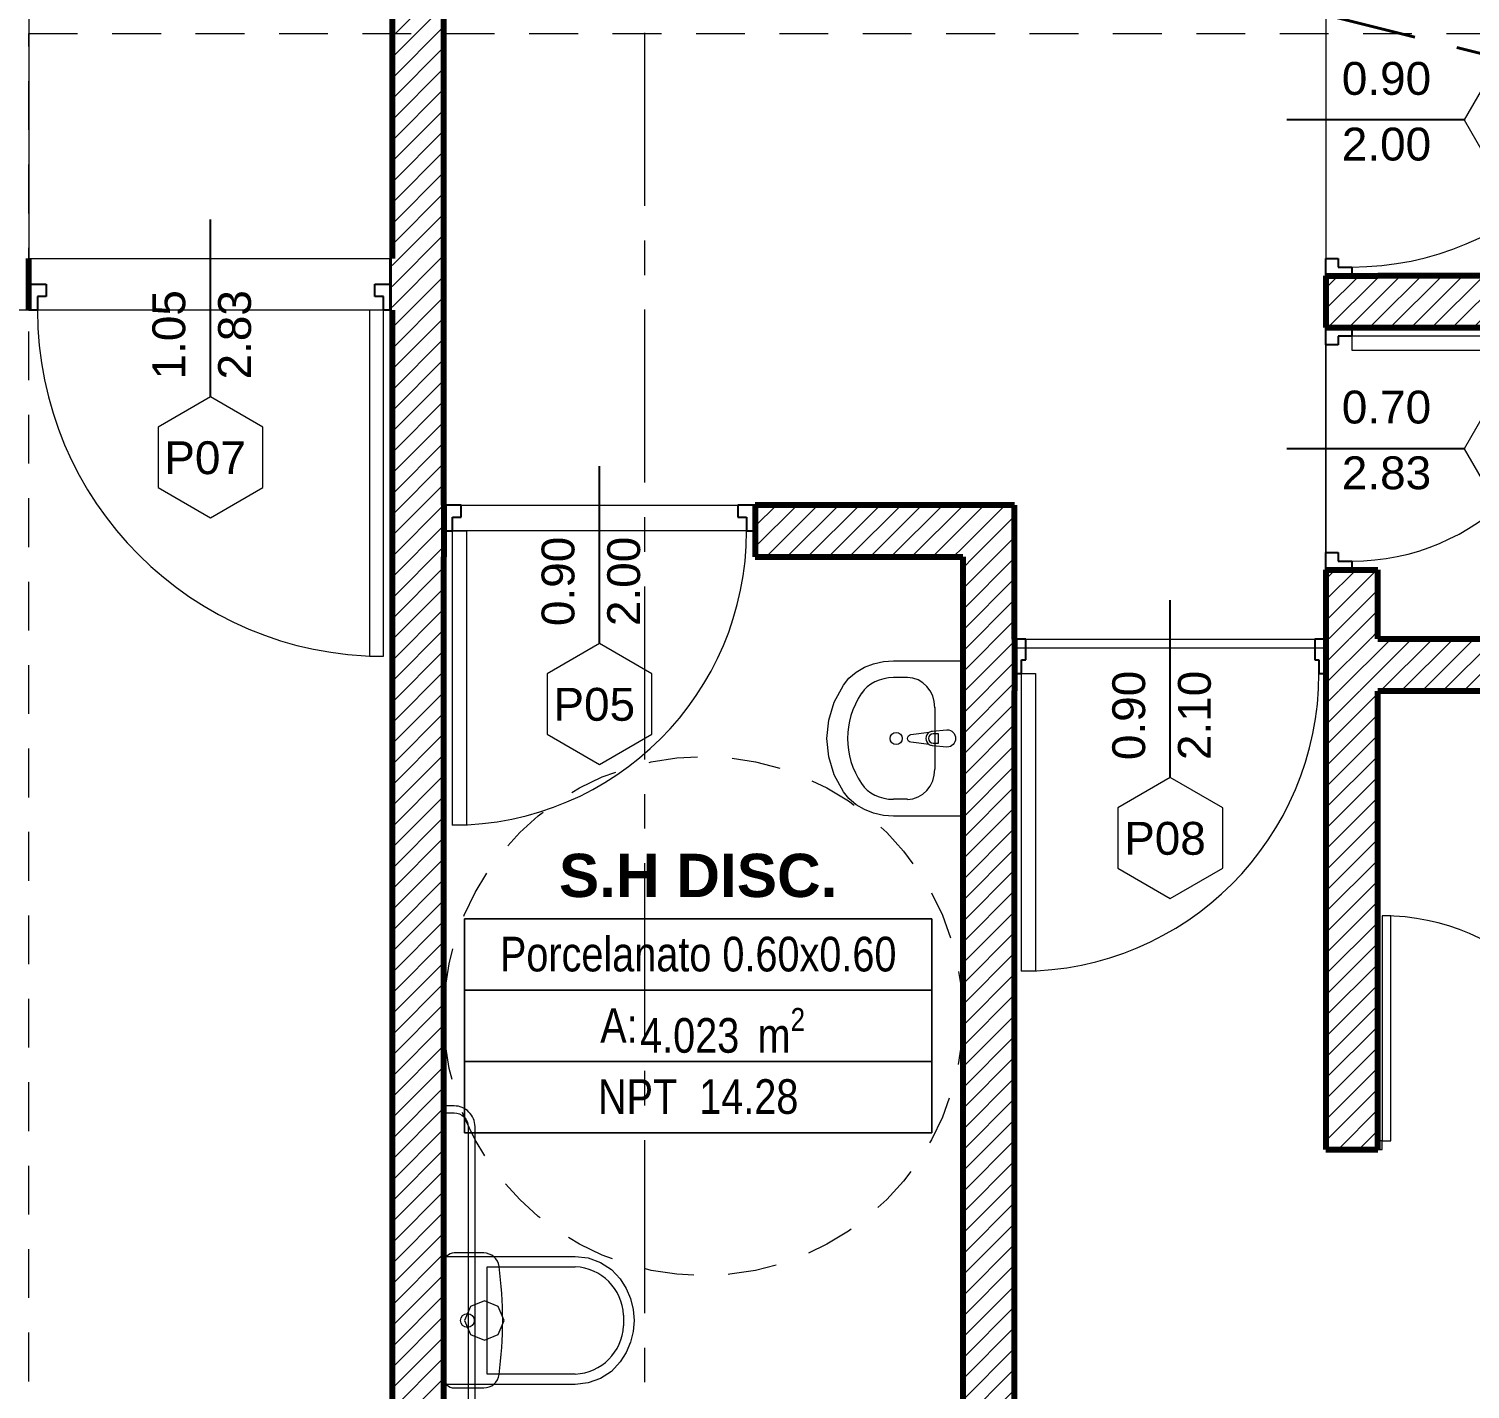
# Model space of a CAD drawing. Header units: inches. Extents: x -38 to 5698, y -33 to 92.
# Drawn here: x 322.07 to 326.237, y 12.982 to 16.913 of the extents above; entities that cross this region are included whole.
import ezdxf

# ---------------------------------------------------------------- set-up
doc = ezdxf.new("R2010")
doc.units = ezdxf.units.IN
doc.header["$MEASUREMENT"] = 0
doc.set_wipeout_variables(frame=1)
for name, pattern in [('A-PB$0$HIDDEN', [0.375, 0.25, -0.125]), ('CONTINUA', [0]), ('Hidden Line', [0.195611, 0.141111, -0.0545]), ('Punto & Raya', [0.65, 0.5, -0.075, 0, -0.075]), ('Wipeout_Contour', [1, 0, -1])]:
    doc.linetypes.add(name, pattern=pattern)
for name, color, linetype in [('02 _ ARQ _ ZON _ Espacio.3D', 7, 'Continuous'), ('08 _ STR _ EXT _ 09 Vigas', 7, 'Continuous'), ('Dibujo 2D - General', 7, 'Continuous'), ('Estructura - 04 MURO', 253, 'Continuous'), ('Interior - Sanitarios', 7, 'Continuous'), ('Marcador - Secciones', 251, 'Continuous')]:
    doc.layers.add(name, color=color, linetype=linetype)
doc.layers.add('distribucion a sub tableros', color=210, linetype='CONTINUA', lineweight=40)
doc.styles.add('Estilo_Generado_4', font='swisse.ttf')
doc.styles.add('Estilo_Generado_8', font='arialbd.ttf')
doc.styles.add('Estilo_Generado_9', font='ARIALN.TTF')
pattern_1 = [(45, (277.50004, 6e-09), (-0.030052038, 0.030052038), [])]

msp = doc.modelspace()

# ---------------------------------------------------------------- linework, layer by layer
at = {"layer": '02 _ ARQ _ ZON _ Espacio.3D', "color": 252, "linetype": 'Continuous', "lineweight": 13}
for p, q in [((324.6803, 14.3408), (323.33, 14.3408)), ((323.33, 14.3408), (323.33, 13.7231)), ((323.33, 14.3408), (324.6803, 14.3408)), ((323.33, 14.1349), (323.33, 14.3408)), ((324.6803, 13.7231), (324.6803, 14.3408)), ((324.6803, 14.3408), (324.6803, 14.1349)), ((324.6803, 14.1349), (323.33, 14.1349)), ((323.33, 14.1349), (324.6803, 14.1349)), ((323.33, 13.929), (323.33, 14.1349)), ((324.6803, 14.1349), (324.6803, 13.929)), ((324.6803, 13.929), (323.33, 13.929)), ((323.33, 13.929), (324.6803, 13.929)), ((323.33, 13.7231), (323.33, 13.929)), ((324.6803, 13.929), (324.6803, 13.7231)), ((323.33, 13.7231), (324.6803, 13.7231)), ((324.6803, 13.7231), (323.33, 13.7231))]:
    msp.add_line(p, q, dxfattribs=at)
at = {"layer": '02 _ ARQ _ ZON _ Espacio.3D', "color": 254, "linetype": 'Continuous', "lineweight": 0, "flags": 128}
msp.add_lwpolyline([(297.57, 17.4), (322.07, 17.4), (322.07, 16.25), (323.27, 16.25), (323.27, 15.5372), (324.92, 15.5372), (324.92, 15.1499), (325.82, 15.1499), (325.8204, 17.1), (325.32, 17.1), (325.32, 19.05), (323.1804, 19.05), (323.1804, 20.35), (324.17, 20.35)], dxfattribs=at)
at = {"layer": '02 _ ARQ _ ZON _ Espacio.3D', "color": 9, "linetype": 'Continuous', "lineweight": 5, "flags": 128}
for points in [[(325.47, 20.1), (325.47, 17.2499), (326.795, 17.2499), (326.795, 17.0999), (325.82, 17.0999), (325.82, 16.1999), (328.82, 16.1999), (328.82, 16.4), (328.57, 16.4), (328.57, 16.9), (328.07, 16.9), (328.07, 17.4), (328.82, 17.4), (328.82, 20.1)], [(325.97, 15.1499), (328.8199, 15.1499), (328.82, 16.0499), (325.82, 16.0499), (325.82, 15.3499), (325.97, 15.3499)], [(324.77, 12.7505), (324.77, 15.3872), (324.17, 15.3872), (324.17, 15.4622), (323.27, 15.4622), (323.27, 12.7505)], [(324.92, 15.1235), (324.92, 11.7), (328.82, 11.7), (328.82, 14.9999), (325.97, 14.9999), (325.97, 13.6749), (325.82, 13.6749), (325.82, 15.1235)]]:
    msp.add_lwpolyline(points, close=True, dxfattribs=at)
at = {"layer": '02 _ ARQ _ ZON _ Espacio.3D', "color": 254, "linetype": 'Continuous', "lineweight": 0, "flags": 128}
msp.add_lwpolyline([(321.57, 16.9), (321.22, 16.9), (321.22, 7.7), (321.57, 7.7), (321.57, 8.1), (322.07, 8.1), (322.07, 7.35), (328.17, 7.35), (328.17, 7.7), (328.57, 7.7), (328.57, 8.1), (328.92, 8.1), (328.92, 11.45), (323.12, 11.45), (323.12, 16.1), (321.57, 16.1)], close=True, dxfattribs=at)
at = {"layer": '08 _ STR _ EXT _ 09 Vigas', "color": 251, "linetype": 'Hidden Line', "lineweight": 13}
msp.add_line((322.07, 7.7), (322.07, 16.9), dxfattribs=at)
at = {"layer": 'Estructura - 04 MURO', "color": 152, "linetype": 'Continuous', "lineweight": 25}
for p, q in [((326.22, 16.6499), (325.7075, 16.6499)), ((322.595, 15.85), (322.595, 16.3625)), ((326.22, 15.6999), (325.7075, 15.6999)), ((323.72, 15.1372), (323.72, 15.6497)), ((325.37, 14.7499), (325.37, 15.2624))]:
    msp.add_line(p, q, dxfattribs=at)
at = {"layer": 'Estructura - 04 MURO', "color": 7, "linetype": 'Continuous', "lineweight": 80}
for p, q in [((322.07, 16.175), (322.07, 16.25)), ((322.07, 16.175), (322.07, 16.25)), ((323.12, 16.175), (323.12, 16.25)), ((323.12, 16.175), (323.12, 16.25)), ((322.07, 16.1), (322.07, 16.175)), ((322.07, 16.1), (322.07, 16.175)), ((322.07, 16.1), (322.07, 16.175)), ((323.12, 16.1), (323.12, 16.175)), ((323.12, 16.1), (323.12, 16.175)), ((323.12, 16.1), (323.12, 16.175))]:
    msp.add_line(p, q, dxfattribs=at)
at = {"layer": 'Estructura - 04 MURO', "color": 165, "linetype": 'Continuous', "lineweight": 25}
for p, q in [((325.82, 16.2499), (325.855, 16.2499)), ((325.855, 16.2499), (325.855, 16.2249)), ((325.855, 16.2249), (325.895, 16.2249)), ((322.07, 16.1), (322.07, 16.175)), ((322.07, 16.175), (322.12, 16.175)), ((322.12, 16.175), (322.12, 16.14)), ((323.07, 16.14), (323.07, 16.175)), ((323.07, 16.175), (323.12, 16.175)), ((323.12, 16.175), (323.12, 16.1)), ((322.12, 16.14), (322.095, 16.14)), ((322.095, 16.14), (322.095, 16.1)), ((323.095, 16.14), (323.07, 16.14)), ((323.095, 16.1), (323.095, 16.14)), ((322.095, 16.1), (322.07, 16.1)), ((323.12, 16.1), (323.095, 16.1)), ((325.895, 16.0249), (325.855, 16.0249)), ((325.855, 16.0249), (325.855, 15.9999)), ((325.855, 15.9999), (325.82, 15.9999)), ((323.295, 15.4622), (323.295, 15.5022)), ((323.295, 15.5022), (323.32, 15.5022)), ((323.32, 15.5022), (323.32, 15.5372)), ((324.12, 15.5372), (324.12, 15.5022)), ((324.12, 15.5022), (324.145, 15.5022)), ((324.145, 15.5022), (324.145, 15.4622)), ((325.82, 15.3999), (325.855, 15.3999)), ((325.855, 15.3999), (325.855, 15.3749)), ((325.855, 15.3749), (325.895, 15.3749)), ((324.952, 15.0899), (324.952, 15.1499)), ((325.788, 15.1499), (325.788, 15.0899))]:
    msp.add_line(p, q, dxfattribs=at)
at = {"layer": 'Estructura - 04 MURO', "color": 165, "linetype": 'Continuous', "lineweight": 15}
for p, q in [((323.095, 16.1), (323.055, 16.1)), ((323.055, 16.1), (323.055, 15.1)), ((323.095, 15.1), (323.095, 16.1)), ((326.545, 16.0249), (325.895, 16.0249)), ((325.895, 16.0249), (325.895, 15.9849)), ((325.895, 15.9849), (326.545, 15.9849)), ((323.295, 14.6122), (323.295, 15.4622)), ((323.295, 15.4622), (323.335, 15.4622)), ((323.335, 15.4622), (323.335, 14.6122)), ((323.055, 15.1), (323.095, 15.1)), ((324.98, 15.0499), (324.98, 14.1899)), ((323.335, 14.6122), (323.295, 14.6122))]:
    msp.add_line(p, q, dxfattribs=at)
at = {"layer": 'Estructura - 04 MURO', "color": 251, "linetype": 'Continuous', "lineweight": 13, "flags": 128}
for points in [[(326.57, 16.6499), (326.4825, 16.8015), (326.3075, 16.8015), (326.22, 16.6499), (326.3075, 16.4984), (326.4825, 16.4984)], [(322.595, 15.5), (322.7466, 15.5875), (322.7466, 15.7625), (322.595, 15.85), (322.4435, 15.7625), (322.4435, 15.5875)], [(326.57, 15.6999), (326.4825, 15.8515), (326.3075, 15.8515), (326.22, 15.6999), (326.3075, 15.5484), (326.4825, 15.5484)], [(323.72, 14.7872), (323.8716, 14.8747), (323.8716, 15.0497), (323.72, 15.1372), (323.5685, 15.0497), (323.5685, 14.8747)], [(325.37, 14.3999), (325.5216, 14.4874), (325.5216, 14.6624), (325.37, 14.7499), (325.2185, 14.6624), (325.2185, 14.4874)]]:
    msp.add_lwpolyline(points, close=True, dxfattribs=at)
at = {"layer": 'Estructura - 04 MURO', "color": 7, "linetype": 'Continuous', "lineweight": 15}
for centre, radius, start, end in [((325.895, 17.0749), 0.85, 270, 360), ((323.095, 16.1), 1, 180, 270), ((325.895, 16.0249), 0.65, 270, 360), ((323.295, 15.4622), 0.85, 270, 0)]:
    msp.add_arc(centre, radius, start, end, dxfattribs=at)
at = {"layer": 'Interior - Sanitarios', "color": 205, "linetype": 'Continuous', "lineweight": 13}
for p, q in [((324.6101, 15.0384), (324.5701, 15.0384)), ((324.6895, 14.9515), (324.6895, 14.7734)), ((324.6996, 14.8761), (324.6847, 14.8761)), ((324.6847, 14.8489), (324.6996, 14.8489)), ((324.6996, 14.8489), (324.6996, 14.8761)), ((324.6101, 14.6866), (324.5701, 14.6866)), ((323.275, 13.8005), (323.275, 13.7805)), ((323.3949, 13.1805), (323.3949, 13.3355)), ((323.3949, 13.3355), (323.6499, 13.3355)), ((323.3467, 13.2208), (323.33, 13.1805)), ((323.387, 13.2375), (323.3467, 13.2208)), ((323.4273, 13.2208), (323.387, 13.2375)), ((323.444, 13.1805), (323.4273, 13.2208)), ((323.25, 13.1965), (323.25, 13.1918)), ((323.27, 13.1965), (323.25, 13.1965)), ((323.25, 13.1918), (323.25, 13.1805)), ((323.25, 13.1805), (323.25, 13.1692)), ((323.25, 13.1692), (323.25, 13.1645)), ((323.27, 13.1965), (323.27, 13.1918)), ((323.27, 13.1918), (323.27, 13.1805)), ((323.27, 13.1805), (323.27, 13.1692)), ((323.27, 13.1692), (323.27, 13.1645)), ((323.33, 13.1805), (323.3467, 13.1402)), ((323.3949, 13.0255), (323.3949, 13.1805)), ((323.4273, 13.1402), (323.444, 13.1805)), ((323.7892, 13.1961), (323.7892, 13.1649)), ((323.27, 13.1645), (323.25, 13.1645)), ((323.3467, 13.1402), (323.387, 13.1235)), ((323.387, 13.1235), (323.4273, 13.1402)), ((323.6499, 13.0255), (323.3949, 13.0255))]:
    msp.add_line(p, q, dxfattribs=at)
at = {"layer": 'Interior - Sanitarios', "color": 205, "linetype": 'Continuous', "lineweight": 13, "flags": 128}
for points in [[(324.77, 14.6377), (324.5701, 14.6377), (324.5407, 14.6399), (324.5122, 14.6463), (324.4856, 14.6568), (324.4617, 14.671), (324.4412, 14.6885), (324.4249, 14.7087), (324.3988, 14.7576), (324.3828, 14.8093), (324.3774, 14.8625), (324.3828, 14.9156), (324.3988, 14.9673), (324.4249, 15.0162), (324.4412, 15.0364), (324.4617, 15.0539), (324.4856, 15.0681), (324.5122, 15.0786), (324.5407, 15.0851), (324.5701, 15.0872), (324.77, 15.0872)], [(324.77, 14.899), (324.77, 14.926), (324.79, 14.926), (324.79, 14.899)], [(324.77, 14.799), (324.77, 14.826), (324.79, 14.826), (324.79, 14.799)], [(323.65, 12.9955), (323.27, 12.9955), (323.27, 13.3655), (323.65, 13.3655), (323.6873, 13.3612), (323.7227, 13.3483), (323.7541, 13.3278), (323.78, 13.3005), (323.7971, 13.2733), (323.8097, 13.2437), (323.8174, 13.2125), (323.82, 13.1805), (323.8174, 13.1485), (323.8097, 13.1173), (323.7971, 13.0877), (323.78, 13.0605), (323.7541, 13.0332), (323.7227, 13.0127), (323.6873, 12.9998)]]:
    msp.add_lwpolyline(points, close=True, dxfattribs=at)
for points in [[(324.7245, 14.8375), (324.6825, 14.8415, -0.12102), (324.673, 14.8447), (324.6201, 14.8514, -0.882566), (324.6201, 14.8736), (324.673, 14.8802, -0.12102), (324.6825, 14.8835), (324.7245, 14.8875, -1)], [(323.27, 13.8105), (323.27, 13.7705), (323.275, 13.7705), (323.275, 13.7805), (323.3, 13.7805, -0.414214), (323.34, 13.7405), (323.34, 12.9255, -0.414214), (323.3, 12.8855), (323.275, 12.8855), (323.275, 12.8955), (323.27, 12.8955), (323.27, 12.8555), (323.275, 12.8555), (323.275, 12.8655), (323.3, 12.8655, 0.414214), (323.36, 12.9255), (323.36, 13.7405, 0.414214), (323.3, 13.8005), (323.275, 13.8005), (323.275, 13.8105)], [(323.27, 13.0155, 0.414214), (323.3, 12.9855), (323.3854, 12.9855, 0.375967), (323.4296, 13.0243, 0.066259), (323.4296, 13.3367, 0.375967), (323.3854, 13.3755), (323.3, 13.3755, 0.414214), (323.27, 13.3455)]]:
    msp.add_lwpolyline(points, format="xyb", close=True, dxfattribs=at)
at = {"layer": 'Interior - Sanitarios', "color": 7, "linetype": 'Continuous', "lineweight": 13, "flags": 128}
msp.add_lwpolyline([(326.0075, 13.6999), (326.0075, 14.3499), (325.9825, 14.3499), (325.9825, 13.6999)], close=True, dxfattribs=at)
at = {"layer": 'Interior - Sanitarios', "color": 175, "linetype": 'Continuous', "lineweight": 13, "flags": 128}
msp.add_lwpolyline([(325.9825, 13.6749), (325.9825, 13.6999), (325.97, 13.6999), (325.97, 13.6749)], close=True, dxfattribs=at)
at = {"layer": 'Interior - Sanitarios', "color": 205, "linetype": 'Continuous', "lineweight": 13}
for centre, radius in [((324.5776, 14.8625), 0.0175), ((323.338, 13.1805), 0.02)]:
    msp.add_circle(centre, radius, dxfattribs=at)
for centre, radius, start, end in [((324.6844, 14.8625), 0.0211, 122.771, 237.229), ((324.6847, 14.8625), 0.0136, 90, 270), ((323.6431, 13.1894), 0.1462, 2.6117, 87.34), ((323.6431, 13.1716), 0.1462, 272.66, 357.3883)]:
    msp.add_arc(centre, radius, start, end, dxfattribs=at)
at = {"layer": 'Interior - Sanitarios', "color": 7, "linetype": 'Continuous', "lineweight": 13}
msp.add_arc((325.9825, 13.6999), 0.65, 0, 90, dxfattribs=at)
at = {"layer": 'Interior - Sanitarios', "color": 205, "linetype": 'Continuous', "lineweight": 13}
for centre, major_axis, ratio, start_param, end_param in [((324.5701, 14.9515), (0.1057, 0), 0.821452, 1.570796, 2.644618), ((324.6101, 14.9514), (0, 0.087), 0.9125, 4.712389, 6.283185), ((324.77, 14.8625), (0.3331, 0), 0.821452, 2.644618, 3.638567), ((324.6101, 14.7735), (0, 0.087), 0.9125, 3.141593, 4.712389), ((324.5701, 14.7734), (0.1057, 0), 0.821452, 3.638567, 4.712389)]:
    msp.add_ellipse(centre, major_axis=major_axis, ratio=ratio, start_param=start_param, end_param=end_param, dxfattribs=at)
at = {"layer": 'Marcador - Secciones', "color": 251, "linetype": 'Punto & Raya', "lineweight": 13}
msp.add_line((323.8507, 10.0018), (323.8507, 17.4928), dxfattribs=at)

# ---------------------------------------------------------------- texts
at = {"layer": '02 _ ARQ _ ZON _ Espacio.3D', "color": 252, "lineweight": 25, "attachment_point": 2}
for s, insert, char_height, style in [('\\A1;{\\pqc;\\pt0;\\fArial|b1|i0|c0|p34;S.H DISC.}', (324.0052, 14.5292), 0.125, 'Estilo_Generado_8'), ('\\A1;{\\pqc;\\pt0;\\fArial Narrow|b0|i0|c0|p34;Porcelanato 0.60x0.60}', (324.0052, 14.2893), 0.1, 'Estilo_Generado_9'), ('\\A1;{\\pqc;\\pt0;\\fArial Narrow|b0|i0|c0|p34;A: }', (323.7761, 14.083), 0.1, 'Estilo_Generado_9'), ('\\A1;{\\pqc;\\pt0,0.3;\\fArial Narrow|b0|i0|c0|p34;4.023\\fArial Narrow|b0|i0|c0|p34;\\A1{\\H.66x;\\S^  ;}\\fArial Narrow|b0|i0|c0|p34; m\\fArial Narrow|b0|i0|c0|p34;\\A1{\\H.66x;\\S2^  ;}}', (324.0758, 14.0835), 0.1, 'Estilo_Generado_9'), ('\\A1;{\\pqc;\\pt0;\\fArial Narrow|b0|i0|c0|p34;NPT  14.28}', (324.0052, 13.8776), 0.1, 'Estilo_Generado_9')]:
    msp.add_mtext(s, dxfattribs=dict(at, insert=insert, char_height=char_height, style=style))
at = {"layer": 'Estructura - 04 MURO', "color": 251, "lineweight": 25, "char_height": 0.095, "attachment_point": 7, "style": 'Estilo_Generado_4'}
for s, insert, rotation in [('\\A1;{\\pql;\\pt0;\\fSwis721 Ex BT|b0|i0|c0|p34;0.90\\fSwis721 Ex BT|b0|i0|c0|p34;\\A1{\\H.66x;\\S^  ;}\\fSwis721 Ex BT|b0|i0|c0|p34;\\fSwis721 Ex BT|b0|i0|c0|p34;}', (325.866, 16.6948), 360), ('\\A1;{\\pql;\\pt0;\\fSwis721 Ex BT|b0|i0|c0|p34;2.00\\fSwis721 Ex BT|b0|i0|c0|p34;\\A1{\\H.66x;\\S^  ;}\\fSwis721 Ex BT|b0|i0|c0|p34;\\fSwis721 Ex BT|b0|i0|c0|p34;}', (325.866, 16.505), 360), ('\\A1;{\\pql;\\pt0;\\fSwis721 Ex BT|b0|i0|c0|p34;1.05\\fSwis721 Ex BT|b0|i0|c0|p34;\\A1{\\H.66x;\\S^  ;}\\fSwis721 Ex BT|b0|i0|c0|p34;\\fSwis721 Ex BT|b0|i0|c0|p34;}', (322.55, 15.9), 90), ('\\A1;{\\pql;\\pt0;\\fSwis721 Ex BT|b0|i0|c0|p34;2.83\\fSwis721 Ex BT|b0|i0|c0|p34;\\A1{\\H.66x;\\S^  ;}\\fSwis721 Ex BT|b0|i0|c0|p34;\\fSwis721 Ex BT|b0|i0|c0|p34;}', (322.74, 15.9), 90), ('\\A1;{\\pql;\\pt0;\\fSwis721 Ex BT|b0|i0|c0|p34;0.70\\fSwis721 Ex BT|b0|i0|c0|p34;\\A1{\\H.66x;\\S^  ;}\\fSwis721 Ex BT|b0|i0|c0|p34;\\fSwis721 Ex BT|b0|i0|c0|p34;}', (325.866, 15.745), 360), ('\\A1;{\\pql;\\pt0;\\fSwis721 Ex BT|b0|i0|c0|p34;2.83\\fSwis721 Ex BT|b0|i0|c0|p34;\\A1{\\H.66x;\\S^  ;}\\fSwis721 Ex BT|b0|i0|c0|p34;\\fSwis721 Ex BT|b0|i0|c0|p34;}', (325.866, 15.555), 360), ('\\A1;{\\pql;\\pt0;\\fSwis721 Ex BT|b0|i0|c0|p34;0.90\\fSwis721 Ex BT|b0|i0|c0|p34;\\A1{\\H.66x;\\S^  ;}\\fSwis721 Ex BT|b0|i0|c0|p34;\\fSwis721 Ex BT|b0|i0|c0|p34;}', (323.6751, 15.1872), 90), ('\\A1;{\\pql;\\pt0;\\fSwis721 Ex BT|b0|i0|c0|p34;2.00\\fSwis721 Ex BT|b0|i0|c0|p34;\\A1{\\H.66x;\\S^  ;}\\fSwis721 Ex BT|b0|i0|c0|p34;\\fSwis721 Ex BT|b0|i0|c0|p34;}', (323.865, 15.1872), 90), ('\\A1;{\\pql;\\pt0;\\fSwis721 Ex BT|b0|i0|c0|p34;0.90\\fSwis721 Ex BT|b0|i0|c0|p34;\\A1{\\H.66x;\\S^  ;}\\fSwis721 Ex BT|b0|i0|c0|p34;\\fSwis721 Ex BT|b0|i0|c0|p34;}', (325.3251, 14.7999), 90), ('\\A1;{\\pql;\\pt0;\\fSwis721 Ex BT|b0|i0|c0|p34;2.10\\fSwis721 Ex BT|b0|i0|c0|p34;\\A1{\\H.66x;\\S^  ;}\\fSwis721 Ex BT|b0|i0|c0|p34;\\fSwis721 Ex BT|b0|i0|c0|p34;}', (325.515, 14.7999), 90), ('\\A1;{\\pql;\\pt0;\\fSwis721 Ex BT|b0|i0|c0|p34;P05\\fSwis721 Ex BT|b0|i0|c0|p34;\\fSwis721 Ex BT|b0|i0|c0|p34;\\fSwis721 Ex BT|b0|i0|c0|p34;}', (323.5867, 14.9123), 0)]:
    msp.add_mtext(s, dxfattribs=dict(at, insert=insert, rotation=rotation))
for s, insert in [('\\A1;{\\pql;\\pt0;\\fSwis721 Ex BT|b0|i0|c0|p34;P07\\fSwis721 Ex BT|b0|i0|c0|p34;\\fSwis721 Ex BT|b0|i0|c0|p34;\\fSwis721 Ex BT|b0|i0|c0|p34;}', (322.4617, 15.625)), ('\\A1;{\\pql;\\pt0;\\fSwis721 Ex BT|b0|i0|c0|p34;P08\\fSwis721 Ex BT|b0|i0|c0|p34;\\fSwis721 Ex BT|b0|i0|c0|p34;\\fSwis721 Ex BT|b0|i0|c0|p34;}', (325.2367, 14.525))]:
    msp.add_mtext(s, dxfattribs=dict(at, insert=insert))

# ---------------------------------------------------------------- next in the draw order: wipeouts: each hides what was drawn before it
at = {"color": 254, "linetype": 'Wipeout_Contour', "lineweight": 0, "ltscale": 9831.66722}
msp.add_wipeout([(323.27, 11.7), (323.27, 17.4), (323.12, 17.4), (323.12, 11.7)], dxfattribs=at).dxf.layer = 'Estructura - 04 MURO'
at = {"color": 254, "linetype": 'Wipeout_Contour', "lineweight": 0, "ltscale": 9848.499606}
msp.add_wipeout([(325.97, 16.0499), (328.82, 16.0499), (328.82, 16.1999), (325.97, 16.1999)], dxfattribs=at).dxf.layer = 'Estructura - 04 MURO'
at = {"color": 254, "linetype": 'Wipeout_Contour', "lineweight": 0, "ltscale": 7379.14073}
msp.add_wipeout([(324.77, 15.3872), (324.92, 15.5372), (324.77, 15.5372)], dxfattribs=at).dxf.layer = 'Estructura - 04 MURO'
at = {"color": 254, "linetype": 'Wipeout_Contour', "lineweight": 0, "ltscale": 9842.477516}
msp.add_wipeout([(325.82, 15.1499), (325.97, 15.1499), (325.97, 15.3499), (325.82, 15.3499)], dxfattribs=at).dxf.layer = 'Estructura - 04 MURO'
at = {"color": 254, "linetype": 'Wipeout_Contour', "lineweight": 0, "ltscale": 9842.455917}
msp.add_wipeout([(325.97, 14.9999), (325.82, 14.9999), (325.82, 13.6749), (325.97, 13.6749)], dxfattribs=at).dxf.layer = 'Estructura - 04 MURO'

# ---------------------------------------------------------------- next in the draw order: hatches: boundary and pattern name
at = {"layer": 'Estructura - 04 MURO', "linetype": 'Continuous', "lineweight": 5}
h = msp.add_hatch(dxfattribs=at)
h.set_pattern_fill('LADRILLO_COMÚN_0002', color=252, style=0, pattern_type=2)
h.set_pattern_definition(pattern_1)
h.paths.add_polyline_path([(323.27, 11.7), (323.27, 17.4), (323.12, 17.4), (323.12, 11.7)])
h = msp.add_hatch(dxfattribs=at)
h.set_pattern_fill('LADRILLO_COMÚN_0002', color=252, style=0, pattern_type=2)
h.set_pattern_definition(pattern_1)
h.paths.add_polyline_path([(325.97, 16.0499), (328.82, 16.0499), (328.82, 16.1999), (325.97, 16.1999)])
h = msp.add_hatch(dxfattribs=at)
h.set_pattern_fill('LADRILLO_COMÚN_0002', color=252, style=0, pattern_type=2)
h.set_pattern_definition(pattern_1)
h.paths.add_polyline_path([(323.27, 15.5372), (323.27, 15.3872), (323.27, 15.5372)])
h = msp.add_hatch(dxfattribs=at)
h.set_pattern_fill('LADRILLO_COMÚN_0002', color=252, style=0, pattern_type=2)
h.set_pattern_definition(pattern_1)
h.paths.add_polyline_path([(324.77, 15.3872), (324.92, 15.5372), (324.77, 15.5372)])
h = msp.add_hatch(dxfattribs=at)
h.set_pattern_fill('LADRILLO_COMÚN_0002', color=252, style=0, pattern_type=2)
h.set_pattern_definition(pattern_1)
h.paths.add_polyline_path([(325.82, 15.1499), (325.97, 15.1499), (325.97, 15.3499), (325.82, 15.3499)])
h = msp.add_hatch(dxfattribs=at)
h.set_pattern_fill('LADRILLO_COMÚN_0002', color=252, style=0, pattern_type=2)
h.set_pattern_definition(pattern_1)
h.paths.add_polyline_path([(325.97, 14.9999), (325.82, 14.9999), (325.82, 13.6749), (325.97, 13.6749)])

# ---------------------------------------------------------------- next in the draw order: linework, layer by layer
at = {"layer": '08 _ STR _ EXT _ 09 Vigas', "color": 251, "linetype": 'Hidden Line', "lineweight": 13}
msp.add_line((322.07, 16.9), (328.57, 16.9), dxfattribs=at)
msp.add_line((322.07, 16.9), (328.57, 16.9), dxfattribs=at)
at = {"layer": 'Estructura - 04 MURO', "color": 7, "linetype": 'Continuous', "lineweight": 80}
for p, q in [((323.27, 15.5372), (323.27, 15.4622)), ((323.27, 15.5372), (323.27, 15.4622)), ((323.27, 15.5372), (323.27, 15.4622)), ((323.27, 15.4622), (323.27, 15.3872)), ((323.27, 15.4622), (323.27, 15.3872)), ((325.82, 15.3499), (325.895, 15.3499)), ((325.82, 15.3499), (325.895, 15.3499)), ((325.82, 15.3499), (325.895, 15.3499)), ((325.895, 15.3499), (325.97, 15.3499)), ((325.895, 15.3499), (325.97, 15.3499))]:
    msp.add_line(p, q, dxfattribs=at)
at = {"layer": 'Estructura - 04 MURO', "color": 165, "linetype": 'Continuous', "lineweight": 25}
for p, q in [((323.27, 15.5372), (323.27, 15.4622)), ((323.32, 15.5372), (323.27, 15.5372)), ((323.27, 15.4622), (323.295, 15.4622)), ((325.82, 15.3499), (325.82, 15.3999)), ((325.895, 15.3499), (325.82, 15.3499)), ((325.895, 15.3749), (325.895, 15.3499))]:
    msp.add_line(p, q, dxfattribs=at)
at = {"layer": 'Estructura - 04 MURO', "color": 7, "linetype": 'Continuous', "lineweight": 80, "flags": 128}
for points in [[(323.12, 17.4), (323.12, 16.25)], [(323.27, 15.5372), (323.27, 17.4)], [(328.82, 16.1999), (325.97, 16.1999)], [(323.12, 16.1), (323.12, 11.7)], [(325.97, 16.0499), (328.82, 16.0499)], [(323.27, 12.7505), (323.27, 15.3872)], [(325.82, 15.3499), (325.82, 15.1499)], [(325.97, 15.1499), (325.97, 15.3499)], [(325.82, 14.9999), (325.82, 13.6749)], [(325.97, 13.6749), (325.97, 14.9999)], [(325.82, 13.6749), (325.97, 13.6749)]]:
    msp.add_lwpolyline(points, dxfattribs=at)

# ---------------------------------------------------------------- next in the draw order: wipeouts: each hides what was drawn before it
at = {"color": 254, "linetype": 'Wipeout_Contour', "lineweight": 0, "ltscale": 9842.499827}
msp.add_wipeout([(325.82, 16.1999), (325.82, 16.0499), (325.97, 16.0499), (325.97, 16.1999)], dxfattribs=at).dxf.layer = 'Estructura - 04 MURO'
at = {"color": 254, "linetype": 'Wipeout_Contour', "lineweight": 0, "ltscale": 7378.283518}
msp.add_wipeout([(324.77, 15.3872), (324.92, 15.3872), (324.92, 15.5372)], dxfattribs=at).dxf.layer = 'Estructura - 04 MURO'
at = {"color": 254, "linetype": 'Wipeout_Contour', "lineweight": 0, "ltscale": 9848.172787}
msp.add_wipeout([(325.82, 15.1499), (325.82, 14.9999), (328.8199, 14.9999), (328.8199, 15.1499)], dxfattribs=at).dxf.layer = 'Estructura - 04 MURO'

# ---------------------------------------------------------------- next in the draw order: hatches: boundary and pattern name
at = {"layer": 'Estructura - 04 MURO', "linetype": 'Continuous', "lineweight": 5}
h = msp.add_hatch(dxfattribs=at)
h.set_pattern_fill('LADRILLO_COMÚN_0002', color=252, style=0, pattern_type=2)
h.set_pattern_definition(pattern_1)
h.paths.add_polyline_path([(325.82, 16.1999), (325.82, 16.0499), (325.97, 16.0499), (325.97, 16.1999)])
h = msp.add_hatch(dxfattribs=at)
h.set_pattern_fill('LADRILLO_COMÚN_0002', color=252, style=0, pattern_type=2)
h.set_pattern_definition(pattern_1)
h.paths.add_polyline_path([(324.77, 15.3872), (324.92, 15.3872), (324.92, 15.5372)])
h = msp.add_hatch(dxfattribs=at)
h.set_pattern_fill('LADRILLO_COMÚN_0002', color=252, style=0, pattern_type=2)
h.set_pattern_definition(pattern_1)
h.paths.add_polyline_path([(325.82, 15.1499), (325.82, 14.9999), (328.8199, 14.9999), (328.8199, 15.1499)])

# ---------------------------------------------------------------- next in the draw order: linework, layer by layer
at = {"layer": 'distribucion a sub tableros', "linetype": 'A-PB$0$HIDDEN', "lineweight": 40}
msp.add_line((322.9225, 17.6722), (329.6702, 15.9973), dxfattribs=at)
at = {"layer": 'Estructura - 04 MURO', "color": 165, "linetype": 'Continuous', "lineweight": 25}
for p, q in [((325.82, 16.1999), (325.82, 16.2499)), ((325.895, 16.2249), (325.895, 16.1999)), ((325.895, 16.1999), (325.82, 16.1999)), ((325.82, 16.0499), (325.895, 16.0499)), ((325.82, 15.9999), (325.82, 16.0499)), ((325.895, 16.0499), (325.895, 16.0249)), ((325.82, 15.1499), (325.788, 15.1499)), ((325.82, 15.0499), (325.82, 15.1499)), ((325.788, 15.0899), (325.8, 15.0899)), ((325.8, 15.0899), (325.8, 15.0499)), ((325.8, 15.0499), (325.82, 15.0499))]:
    msp.add_line(p, q, dxfattribs=at)
at = {"layer": 'Estructura - 04 MURO', "color": 7, "linetype": 'Continuous', "lineweight": 80}
for p, q in [((325.82, 16.1999), (325.895, 16.1999)), ((325.82, 16.1999), (325.895, 16.1999)), ((325.82, 16.1999), (325.895, 16.1999)), ((325.895, 16.1999), (325.97, 16.1999)), ((325.895, 16.1999), (325.97, 16.1999)), ((325.82, 16.0499), (325.895, 16.0499)), ((325.82, 16.0499), (325.895, 16.0499)), ((325.82, 16.0499), (325.895, 16.0499)), ((325.895, 16.0499), (325.97, 16.0499)), ((325.895, 16.0499), (325.97, 16.0499)), ((325.82, 15.1499), (325.82, 15.0499)), ((325.82, 15.1499), (325.82, 15.0499)), ((325.82, 15.1499), (325.82, 15.0499)), ((325.82, 15.0499), (325.82, 14.9999)), ((325.82, 15.0499), (325.82, 14.9999))]:
    msp.add_line(p, q, dxfattribs=at)
at = {"layer": 'Estructura - 04 MURO', "color": 7, "linetype": 'Continuous', "lineweight": 80, "flags": 128}
for points in [[(325.82, 16.1999), (325.82, 16.0499)], [(324.92, 15.5372), (324.77, 15.5372)], [(328.8199, 15.1499), (325.97, 15.1499)], [(325.97, 14.9999), (328.8199, 14.9999)]]:
    msp.add_lwpolyline(points, dxfattribs=at)

# ---------------------------------------------------------------- next in the draw order: wipeouts: each hides what was drawn before it
at = {"color": 254, "linetype": 'Wipeout_Contour', "lineweight": 0, "ltscale": 9838.240349}
msp.add_wipeout([(324.77, 15.3872), (324.77, 11.7), (324.92, 11.7), (324.92, 15.3872)], dxfattribs=at).dxf.layer = 'Estructura - 04 MURO'

# ---------------------------------------------------------------- next in the draw order: hatches: boundary and pattern name
at = {"layer": 'Estructura - 04 MURO', "linetype": 'Continuous', "lineweight": 5}
h = msp.add_hatch(dxfattribs=at)
h.set_pattern_fill('LADRILLO_COMÚN_0002', color=252, style=0, pattern_type=2)
h.set_pattern_definition(pattern_1)
h.paths.add_polyline_path([(324.77, 15.3872), (324.77, 11.7), (324.92, 11.7), (324.92, 15.3872)])

# ---------------------------------------------------------------- next in the draw order: linework, layer by layer
at = {"layer": 'Dibujo 2D - General', "color": 20, "linetype": 'Hidden Line', "lineweight": 5}
msp.add_circle((324.02, 14.0601), 0.75, dxfattribs=at)
at = {"layer": 'Estructura - 04 MURO', "color": 7, "linetype": 'Continuous', "lineweight": 80}
for p, q in [((324.92, 15.1499), (324.92, 15.0499)), ((324.92, 15.1499), (324.92, 15.0499)), ((324.92, 15.1499), (324.92, 15.0499)), ((324.92, 15.0499), (324.92, 14.9999)), ((324.92, 15.0499), (324.92, 14.9999))]:
    msp.add_line(p, q, dxfattribs=at)
at = {"layer": 'Estructura - 04 MURO', "color": 165, "linetype": 'Continuous', "lineweight": 25}
for p, q in [((324.92, 15.1499), (324.92, 15.0499)), ((324.952, 15.1499), (324.92, 15.1499)), ((324.94, 15.0499), (324.94, 15.0899)), ((324.94, 15.0899), (324.952, 15.0899)), ((324.92, 15.0499), (324.94, 15.0499))]:
    msp.add_line(p, q, dxfattribs=at)
at = {"layer": 'Estructura - 04 MURO', "color": 165, "linetype": 'Continuous', "lineweight": 15}
for p, q in [((324.94, 14.1899), (324.94, 15.0499)), ((324.94, 15.0499), (324.98, 15.0499)), ((324.98, 14.1899), (324.94, 14.1899))]:
    msp.add_line(p, q, dxfattribs=at)
at = {"layer": 'Estructura - 04 MURO', "color": 7, "linetype": 'Continuous', "lineweight": 80, "flags": 128}
for points in [[(324.92, 15.1499), (324.92, 15.5372)], [(324.77, 15.3872), (324.77, 12.7505)], [(324.92, 11.7), (324.92, 14.9999)]]:
    msp.add_lwpolyline(points, dxfattribs=at)
at = {"layer": 'Estructura - 04 MURO', "color": 7, "linetype": 'Continuous', "lineweight": 15}
msp.add_arc((324.94, 15.0499), 0.86, 270, 0, dxfattribs=at)

# ---------------------------------------------------------------- next in the draw order: wipeouts: each hides what was drawn before it
at = {"color": 254, "linetype": 'Wipeout_Contour', "lineweight": 0, "ltscale": 9836.78285}
msp.add_wipeout([(324.77, 15.5372), (324.17, 15.5372), (324.17, 15.3872), (324.77, 15.3872)], dxfattribs=at).dxf.layer = 'Estructura - 04 MURO'

# ---------------------------------------------------------------- next in the draw order: hatches: boundary and pattern name
at = {"layer": 'Estructura - 04 MURO', "linetype": 'Continuous', "lineweight": 5}
h = msp.add_hatch(dxfattribs=at)
h.set_pattern_fill('LADRILLO_COMÚN_0002', color=252, style=0, pattern_type=2)
h.set_pattern_definition(pattern_1)
h.paths.add_polyline_path([(324.77, 15.5372), (324.17, 15.5372), (324.17, 15.3872), (324.77, 15.3872)])

# ---------------------------------------------------------------- next in the draw order: linework, layer by layer
at = {"layer": 'Estructura - 04 MURO', "color": 165, "linetype": 'Continuous', "lineweight": 25}
for p, q in [((324.17, 15.5372), (324.12, 15.5372)), ((324.17, 15.4622), (324.17, 15.5372)), ((324.145, 15.4622), (324.17, 15.4622))]:
    msp.add_line(p, q, dxfattribs=at)
at = {"layer": 'Estructura - 04 MURO', "color": 7, "linetype": 'Continuous', "lineweight": 80}
for p, q in [((324.17, 15.5372), (324.17, 15.4622)), ((324.17, 15.5372), (324.17, 15.4622)), ((324.17, 15.5372), (324.17, 15.4622)), ((324.17, 15.4622), (324.17, 15.3872)), ((324.17, 15.4622), (324.17, 15.3872))]:
    msp.add_line(p, q, dxfattribs=at)
at = {"layer": 'Estructura - 04 MURO', "color": 7, "linetype": 'Continuous', "lineweight": 80, "flags": 128}
for points in [[(324.77, 15.5372), (324.17, 15.5372)], [(324.17, 15.3872), (324.77, 15.3872)]]:
    msp.add_lwpolyline(points, dxfattribs=at)

doc.saveas('drawing.dxf')
